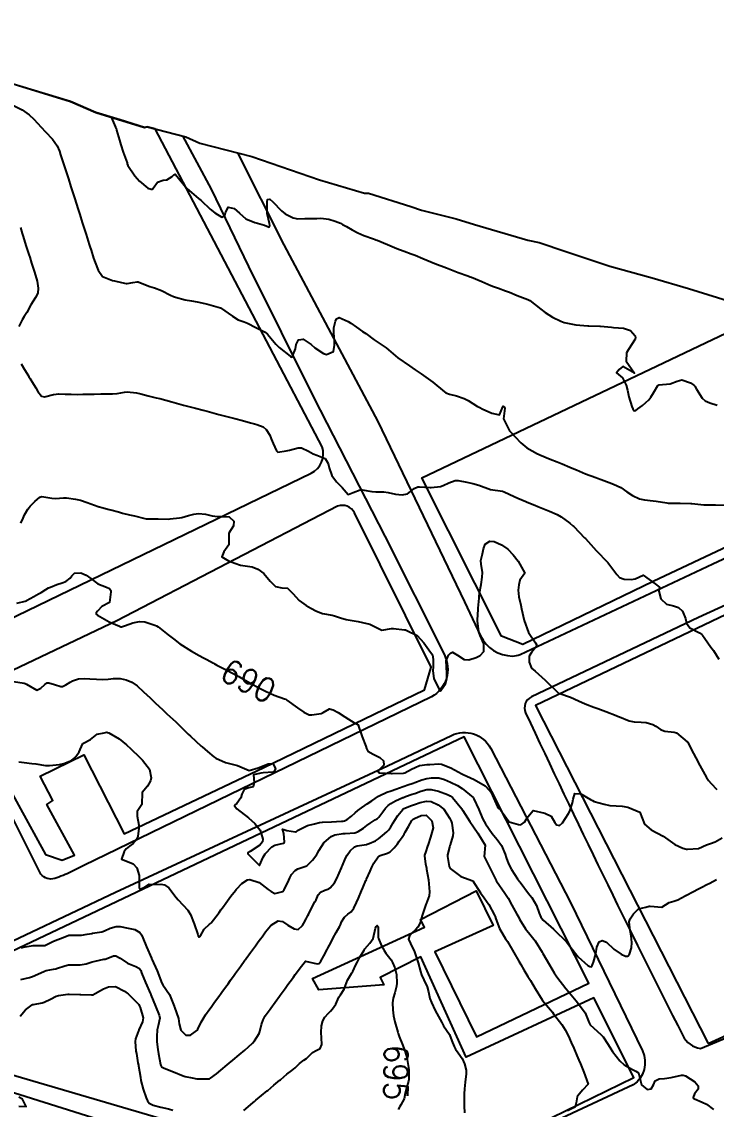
# Model space of a CAD drawing. Header units: metres. Extents: x 286371 to 293043, y 7462578 to 7466404.
# Drawn here: x 288429.8 to 288547, y 7465263 to 7465446.4 of the extents above; entities that cross this region are included whole.
import ezdxf
from ezdxf.enums import TextEntityAlignment as Align

# ---------------------------------------------------------------- set-up
doc = ezdxf.new("R2010")
doc.units = ezdxf.units.M
doc.header["$MEASUREMENT"] = 0
for name, color, linetype in [('Area', 45, 'Continuous'), ('Cotas', 45, 'Continuous'), ('Curvas de Nivel 1m', 11, 'Continuous'), ('Curvas de Nivel 5m', 15, 'Continuous'), ('Edificações', 30, 'Continuous'), ('Vias primárias', 230, 'Continuous')]:
    doc.layers.add(name, color=color, linetype=linetype)
doc.styles.add('Style-STANDARD', font='STANDARD.shx')

msp = doc.modelspace()

# ---------------------------------------------------------------- linework, layer by layer
at = {"layer": 'Area'}
msp.add_polyline3d([(288429.28, 7465435.68, 690.96), (288438.04, 7465433, 692.51), (288442.34, 7465431.13, 691), (288450.53, 7465428.61, 692.14), (288450.99, 7465428.69, 691.92), (288457.5, 7465427.04, 685.91), (288459.87, 7465425.97, 685.59), (288468.64, 7465423.71, 685.59), (288480.04, 7465419.75, 694.44), (288487.66, 7465417.5, 695.13), (288488.34, 7465417.51, 695.02), (288495.44, 7465415.27, 692.71), (288497.28, 7465414.63, 693.19), (288503.11, 7465413.2, 689.8), (288506.21, 7465412.26, 691.09), (288515.18, 7465409.6, 692.3), (288517.09, 7465409.2, 692.57), (288521.6, 7465407.7, 691.69), (288529.05, 7465405.22, 692.71), (288536.2, 7465403.26, 698.5), (288542.31, 7465401.42, 694.87), (288558.64, 7465396.39, 702.87)], dxfattribs=at)
at = {"layer": 'Curvas de Nivel 1m', "flags": 128}
for points, elevation in [([(288428.23, 7465432.42), (288429.89, 7465431.56), (288431.1, 7465430.71), (288431.86, 7465430), (288433.08, 7465428.68), (288433.83, 7465427.87), (288435.02, 7465426.65), (288435.8, 7465425.52), (288436.19, 7465424.63), (288436.39, 7465424.01), (288436.83, 7465422.62), (288437.39, 7465420.95), (288437.5, 7465420.61), (288437.71, 7465419.93), (288438.13, 7465418.6), (288438.34, 7465417.94), (288438.77, 7465416.59), (288439.3, 7465414.91), (288439.4, 7465414.58), (288439.61, 7465413.91), (288440.04, 7465412.57), (288440.25, 7465411.9), (288440.68, 7465410.56), (288441.21, 7465408.88), (288441.32, 7465408.55), (288441.52, 7465407.89), (288441.96, 7465406.54), (288442.21, 7465405.82), (288442.71, 7465404.53), (288443.46, 7465403.46), (288445.15, 7465402.79), (288445.45, 7465402.75), (288446.65, 7465402.47), (288447.44, 7465402.29), (288447.63, 7465402.27), (288448.59, 7465402.44), (288449.32, 7465402.55), (288449.45, 7465402.55), (288449.84, 7465402.42), (288451.43, 7465401.79), (288452.25, 7465401.56), (288453.43, 7465401.12), (288454.91, 7465400.34), (288455.41, 7465400.1), (288455.78, 7465399.96), (288457.4, 7465399.53), (288458.47, 7465399.36), (288459.4, 7465399.19), (288460.74, 7465398.9), (288461.39, 7465398.77), (288463.38, 7465398.2), (288465.36, 7465396.76), (288466.36, 7465396.16), (288467.34, 7465395.81), (288467.89, 7465395.58), (288469.32, 7465394.84), (288470.87, 7465394.09), (288471.31, 7465393.74), (288472.7, 7465392.06), (288473.28, 7465391.48), (288475.11, 7465390.03), (288475.25, 7465389.91), (288475.4, 7465389.88), (288475.53, 7465390.02), (288476, 7465391.29), (288476.14, 7465392.01), (288476.52, 7465392.78), (288477.3, 7465392.9), (288478.66, 7465391.97), (288479.28, 7465391.43), (288480.74, 7465390.46), (288481.26, 7465390.3), (288482.4, 7465390.79), (288482.6, 7465391.91), (288482.6, 7465392.61), (288482.5, 7465393.92), (288482.45, 7465394.79), (288482.74, 7465395.91), (288482.95, 7465396.31), (288483.35, 7465396.57), (288484.9, 7465395.88), (288485.34, 7465395.57), (288486.28, 7465394.91), (288487.32, 7465394.21), (288487.85, 7465393.84), (288489.3, 7465392.81), (288490.79, 7465391.79), (288491.28, 7465391.42), (288493.25, 7465389.75), (288495.23, 7465388.39), (288496.22, 7465387.71), (288497.21, 7465387.03), (288499.19, 7465385.66), (288501.16, 7465384.02), (288501.38, 7465383.86), (288502, 7465383.62), (288503.15, 7465383.33), (288504.46, 7465382.9), (288505.14, 7465382.55), (288506.74, 7465381.54), (288507, 7465381.41), (288507.12, 7465381.35), (288507.48, 7465381.17), (288509.11, 7465380.42), (288510.44, 7465380.15), (288510.97, 7465381.48), (288511.03, 7465381.57), (288511.13, 7465381.56), (288511.24, 7465381.47), (288511.32, 7465381.27), (288511.09, 7465379.47), (288512.1, 7465377.46), (288513.05, 7465376.4), (288514.02, 7465375.43), (288515.02, 7465374.58), (288516.84, 7465373.55), (288517.01, 7465373.48), (288517.23, 7465373.38), (288518.99, 7465372.66), (288520.13, 7465372.19), (288520.98, 7465371.85), (288522.3, 7465371.3), (288522.97, 7465371.02), (288523.42, 7465370.84), (288524.96, 7465370.2), (288526.65, 7465369.54), (288526.95, 7465369.44), (288527.55, 7465369.23), (288528.93, 7465368.73), (288529.67, 7465368.45), (288530.91, 7465367.85), (288531.93, 7465367.16), (288532.89, 7465366.52), (288534.02, 7465365.99), (288534.88, 7465365.77), (288536.37, 7465365.61), (288536.88, 7465365.55), (288538.66, 7465365.28), (288538.88, 7465365.25), (288540.68, 7465365.23), (288540.88, 7465365.22), (288542.68, 7465365.2), (288542.88, 7465365.18), (288544.87, 7465364.96), (288546.87, 7465364.93), (288548.87, 7465364.9)], 687), ([(288445.11, 7465430.17), (288445.05, 7465430.09), (288445.11, 7465429.86), (288445.64, 7465428.68), (288445.73, 7465428.48), (288445.84, 7465428.14), (288446.34, 7465426.47), (288446.57, 7465425.69), (288446.96, 7465424.46), (288447.59, 7465422.62), (288447.64, 7465422.45), (288447.75, 7465422.19), (288448.92, 7465420.43), (288449.7, 7465419.55), (288451.12, 7465418.39), (288451.68, 7465418.17), (288451.86, 7465418.2), (288452, 7465418.38), (288452.72, 7465419.35), (288453.7, 7465419.69), (288454.29, 7465419.76), (288455.19, 7465420.33), (288455.46, 7465420.59), (288455.72, 7465420.71), (288456.07, 7465420.32), (288457.68, 7465418.29), (288459.66, 7465416.64), (288460.08, 7465416.26), (288461.63, 7465414.84), (288462.4, 7465414.22), (288463.61, 7465413.48), (288464.08, 7465413.73), (288464.21, 7465414.2), (288464.66, 7465415.16), (288465.64, 7465414.96), (288466.55, 7465414.16), (288467.61, 7465413.2), (288469.16, 7465412.56), (288469.6, 7465412.47), (288470.79, 7465412.1), (288471.59, 7465411.79), (288471.67, 7465412), (288471.67, 7465412.08), (288471.6, 7465412.42), (288471.24, 7465414.09), (288471.23, 7465414.5), (288471.24, 7465416.09), (288471.31, 7465416.44), (288471.66, 7465416.53), (288472.16, 7465416.08), (288473.63, 7465414.53), (288474.26, 7465414.04), (288475.61, 7465413.35), (288476.41, 7465413.21), (288477.61, 7465413.26), (288478.33, 7465413.27), (288479.61, 7465413.27), (288480.28, 7465413.29), (288481.61, 7465413.16), (288482.72, 7465412.81), (288483.6, 7465412.44), (288483.96, 7465412.26), (288484.6, 7465411.89), (288485.58, 7465411.32), (288486.54, 7465410.83), (288487.56, 7465410.39), (288489.15, 7465409.81), (288489.45, 7465409.71), (288489.55, 7465409.66), (288489.78, 7465409.58), (288491.54, 7465408.84), (288493.08, 7465408.2), (288493.53, 7465408.02), (288494.32, 7465407.73), (288495.52, 7465407.3), (288496.18, 7465407.04), (288497.51, 7465406.48), (288499.49, 7465405.65), (288501.48, 7465404.93), (288502.59, 7465404.49), (288503.47, 7465404.15), (288505.06, 7465403.57), (288505.46, 7465403.42), (288505.69, 7465403.34), (288507.45, 7465402.6), (288508.98, 7465401.97), (288509.44, 7465401.79), (288510.25, 7465401.49), (288511.43, 7465401.06), (288512.09, 7465400.8), (288513.42, 7465400.27), (288515.23, 7465399.59), (288515.41, 7465399.5), (288515.53, 7465399.41), (288517.38, 7465397.94), (288518.13, 7465397.37), (288519.35, 7465396.58), (288520.77, 7465395.91), (288521.34, 7465395.72), (288523.33, 7465395.29), (288525.33, 7465395.13), (288525.47, 7465395.12), (288527.33, 7465395.08), (288527.48, 7465395.08), (288529.33, 7465394.92), (288529.64, 7465394.89), (288531.33, 7465394.75), (288532.55, 7465394.38), (288533.31, 7465393.46), (288533.36, 7465393.13), (288533.3, 7465392.91), (288532.2, 7465391.16), (288531.86, 7465390.57), (288531.82, 7465389.17), (288533.21, 7465387.14), (288531.23, 7465388.26), (288530.63, 7465387.77), (288530.18, 7465387.19), (288531.2, 7465386.36), (288531.82, 7465385.16), (288532.01, 7465384.32), (288532.25, 7465383.16), (288532.77, 7465381.51), (288532.9, 7465381.15), (288533.12, 7465380.81), (288533.42, 7465380.84), (288533.79, 7465381.13), (288534.54, 7465381.72), (288535.14, 7465382.19), (288535.61, 7465382.65), (288535.96, 7465383.1), (288536.43, 7465383.83), (288537.11, 7465385.09), (288537.19, 7465385.16), (288537.32, 7465385.22), (288539.19, 7465385.37), (288540.42, 7465385.8), (288541.2, 7465386.05), (288542.64, 7465385.54), (288543.19, 7465385.15), (288543.37, 7465384.98), (288543.68, 7465384.47), (288544.63, 7465382.96), (288545.15, 7465382.52), (288545.9, 7465382.18), (288547.14, 7465381.77)], 686), ([(288429.59, 7465411.73), (288429.91, 7465410.72), (288430.06, 7465410.22), (288430.54, 7465408.71), (288431.02, 7465407.19), (288431.18, 7465406.7), (288431.49, 7465405.7), (288431.81, 7465404.69), (288431.97, 7465404.19), (288432.41, 7465402.68), (288432.62, 7465401.49), (288432.52, 7465400.68), (288432.16, 7465399.92), (288431.38, 7465398.69), (288430.68, 7465397.39), (288430.26, 7465396.71), (288429.92, 7465396.14), (288429.33, 7465395.06)], 688), ([(288429.75, 7465388.72), (288430.3, 7465387.79), (288430.95, 7465386.7), (288431.05, 7465386.54), (288431.2, 7465386.31), (288431.82, 7465385.33), (288432.2, 7465384.68), (288432.55, 7465384.06), (288433.15, 7465383.27), (288433.64, 7465383.15), (288435.16, 7465383.56), (288436.1, 7465383.68), (288437.16, 7465383.63), (288438.16, 7465383.59), (288439.16, 7465383.58), (288440.13, 7465383.59), (288441.16, 7465383.63), (288442.05, 7465383.64), (288443.16, 7465383.65), (288443.98, 7465383.68), (288445.15, 7465383.69), (288445.9, 7465383.73), (288447.16, 7465383.95), (288447.61, 7465383.99), (288449.16, 7465383.83), (288449.9, 7465383.66), (288451.15, 7465383.33), (288452.5, 7465383.02), (288453.14, 7465382.87), (288455.13, 7465382.33), (288457.13, 7465381.78), (288457.81, 7465381.61), (288459.12, 7465381.27), (288460.45, 7465380.92), (288461.11, 7465380.75), (288463.1, 7465380.21), (288465.1, 7465379.68), (288465.76, 7465379.51), (288467.09, 7465379.15), (288468.42, 7465378.8), (288469.08, 7465378.64), (288469.48, 7465378.52), (288470.56, 7465378.1), (288471.07, 7465377.67), (288471.66, 7465376.69), (288471.93, 7465376.08), (288472.26, 7465375.3), (288472.81, 7465374.07), (288473.01, 7465373.86), (288474.43, 7465374.04), (288475.02, 7465374.16), (288476.46, 7465374.56), (288477.02, 7465374.58), (288478.22, 7465373.98), (288479.01, 7465373.54), (288479.62, 7465373.33), (288480.99, 7465372.78), (288481.51, 7465371.93), (288481.71, 7465371.17), (288482.16, 7465369.92), (288482.93, 7465368.85), (288483.86, 7465367.89), (288484.9, 7465366.72), (288485.74, 7465367.03), (288486.91, 7465367.5), (288487.27, 7465367.48), (288488.9, 7465367.19), (288489.57, 7465367.14), (288490.9, 7465367.12), (288491.67, 7465367.01), (288492.9, 7465366.74), (288494.01, 7465366.63), (288494.9, 7465366.81), (288495.43, 7465367.19), (288496.03, 7465367.71), (288496.63, 7465367.99), (288496.92, 7465368), (288498.73, 7465367.86), (288498.92, 7465367.86), (288500.49, 7465368.07), (288500.92, 7465368.21), (288501.9, 7465368.65), (288502.94, 7465369.05), (288503.45, 7465369.08), (288504.93, 7465368.79), (288505.93, 7465368.56), (288506.92, 7465368.27), (288508.91, 7465367.51), (288510.91, 7465367.25), (288511.23, 7465367.16), (288512.9, 7465366.36), (288513.53, 7465366.08), (288514.89, 7465365.5), (288515.11, 7465365.41), (288516.37, 7465364.89), (288516.87, 7465364.69), (288518.01, 7465364.22), (288518.86, 7465363.88), (288520.13, 7465363.34), (288520.85, 7465362.93), (288522.28, 7465361.85), (288522.82, 7465361.42), (288522.96, 7465361.29), (288524.79, 7465359.41), (288524.92, 7465359.26), (288526.75, 7465357.23), (288528.72, 7465355.2), (288530.21, 7465353.18), (288530.69, 7465352.7), (288531.43, 7465352.42), (288532.68, 7465352.34), (288533.33, 7465352.49), (288534.69, 7465353.11), (288536.67, 7465351.62), (288537.41, 7465351.07), (288537.33, 7465350.4), (288537.62, 7465349.07), (288538.62, 7465348.22), (288539.76, 7465347.9), (288540.61, 7465347.64), (288541.32, 7465347.01), (288541.81, 7465345.79), (288541.96, 7465345), (288542.56, 7465344.22), (288544.17, 7465343.34), (288544.54, 7465343.09), (288544.66, 7465342.96), (288545.07, 7465342.41), (288546.1, 7465340.94), (288546.5, 7465340.37), (288547.45, 7465338.92)], 688), ([(288429.69, 7465361.85), (288430.07, 7465362.72), (288430.32, 7465363.24), (288430.86, 7465364.2), (288431.06, 7465364.5), (288431.23, 7465364.7), (288432.06, 7465365.51), (288432.89, 7465366.27), (288433.21, 7465366.35), (288434.89, 7465366.07), (288435.5, 7465366.02), (288436.89, 7465366.15), (288437.35, 7465366.14), (288438.88, 7465365.9), (288439.75, 7465365.71), (288440.88, 7465365.36), (288442.71, 7465364.68), (288442.87, 7465364.64), (288442.96, 7465364.62), (288443.33, 7465364.52), (288444.55, 7465364.18), (288444.86, 7465364.1), (288446.14, 7465363.76), (288446.85, 7465363.57), (288448.02, 7465363.27), (288448.84, 7465363.08), (288450.6, 7465362.63), (288450.84, 7465362.59), (288452.63, 7465362.58), (288452.84, 7465362.58), (288454.62, 7465362.56), (288454.84, 7465362.57), (288456.42, 7465362.73), (288456.84, 7465362.82), (288457.97, 7465363.17), (288458.85, 7465363.38), (288459.65, 7465363.47), (288460.85, 7465363.36), (288461.96, 7465363.12), (288462.85, 7465362.97), (288464.03, 7465363.01), (288464.84, 7465362.91), (288465.6, 7465362.17), (288465.55, 7465361.43), (288464.79, 7465360.18), (288464.76, 7465358.18), (288463.93, 7465357.01), (288463.57, 7465356.2), (288464.72, 7465355.52), (288465.79, 7465355.1), (288466.71, 7465354.79), (288468.3, 7465354.54), (288468.71, 7465354.47), (288469.66, 7465354.11), (288470.69, 7465353.35), (288471.75, 7465352.08), (288472.66, 7465351.2), (288473.73, 7465350.97), (288474.66, 7465350.9), (288475.54, 7465350.02), (288476.63, 7465348.84), (288477.82, 7465347.99), (288478.61, 7465347.53), (288479.57, 7465346.99), (288480.59, 7465346.6), (288482.17, 7465346.34), (288482.59, 7465346.24), (288483.62, 7465345.9), (288484.58, 7465345.61), (288484.92, 7465345.54), (288486.58, 7465345.27), (288487.3, 7465345.11), (288488.57, 7465344.83), (288490.55, 7465343.79), (288492.21, 7465344.11), (288492.55, 7465344.08), (288494.38, 7465343.89), (288494.55, 7465343.84), (288494.9, 7465343.72), (288496.53, 7465342.89), (288497.65, 7465341.68), (288498.5, 7465340.49), (288499.13, 7465339.65), (288499.26, 7465338.86), (288499.21, 7465337.65), (288499.17, 7465336.93), (288499.34, 7465335.65), (288499.71, 7465334.94), (288500.34, 7465333.64), (288500.36, 7465333.6), (288500.39, 7465333.57), (288500.51, 7465333.63), (288501.3, 7465334.73), (288501.53, 7465335.62), (288501.54, 7465336.52), (288501.47, 7465337.62), (288501.44, 7465338.65), (288501.85, 7465339.61), (288502.17, 7465339.93), (288502.49, 7465340.08), (288503.34, 7465339.59), (288504.47, 7465338.84), (288505.24, 7465338.79), (288506.48, 7465339.21), (288506.71, 7465339.31), (288507.14, 7465339.53), (288507.8, 7465340.22), (288507.76, 7465341.53), (288507.16, 7465342.91), (288506.93, 7465343.54), (288506.71, 7465345.41), (288506.7, 7465345.54), (288506.82, 7465347.32), (288506.85, 7465347.54), (288506.98, 7465349.19), (288507.02, 7465349.54), (288507.24, 7465350.95), (288507.32, 7465351.53), (288507.48, 7465352.74), (288507.56, 7465353.53), (288507.31, 7465354.95), (288507.28, 7465355.54), (288507.57, 7465356.71), (288507.7, 7465357.53), (288507.99, 7465358.31), (288508.78, 7465358.81), (288509.52, 7465358.76), (288510.78, 7465358.23), (288511.85, 7465357.47), (288512.74, 7465356.54), (288513.56, 7465355.44), (288514.69, 7465353.42), (288513.88, 7465352.24), (288513.66, 7465351.44), (288513.55, 7465350.54), (288513.66, 7465349.44), (288514.01, 7465348.03), (288514.16, 7465347.43), (288514.57, 7465345.42), (288515.3, 7465343.41), (288516.52, 7465341.67), (288516.69, 7465341.39), (288516.69, 7465341.21), (288516.51, 7465340.88), (288515.83, 7465340.06), (288515.42, 7465339.41), (288515.44, 7465338.44), (288515.85, 7465337.4), (288516.45, 7465336.88), (288518.14, 7465335.37), (288518.42, 7465335.07), (288520.19, 7465333.34), (288520.39, 7465333.21), (288520.6, 7465333.12), (288522.38, 7465332.51), (288523.76, 7465331.9), (288524.37, 7465331.6), (288525.16, 7465331.26), (288526.35, 7465330.82), (288527.01, 7465330.57), (288528.34, 7465330.07), (288530.11, 7465329.4), (288530.33, 7465329.32), (288530.65, 7465329.18), (288532.31, 7465328.53), (288533.12, 7465328.33), (288534.31, 7465328.3), (288535.18, 7465328.25), (288536.31, 7465327.9), (288536.81, 7465327.6), (288537.61, 7465327.07), (288538.29, 7465326.8), (288539.88, 7465326.62), (288540.29, 7465326.47), (288542.1, 7465325), (288542.18, 7465324.91), (288542.26, 7465324.77), (288543.18, 7465322.98), (288543.53, 7465322.29), (288544.2, 7465320.96), (288545.33, 7465318.95), (288545.7, 7465318.47), (288546.16, 7465317.94), (288547.07, 7465316.92)], 689), ([(288428.41, 7465335.16), (288430.25, 7465334.87), (288430.41, 7465334.83), (288430.61, 7465334.7), (288432.39, 7465333.68), (288433.06, 7465334), (288433.74, 7465334.65), (288434.13, 7465334.93), (288434.41, 7465334.94), (288435.38, 7465334.63), (288436.4, 7465334.33), (288436.69, 7465334.32), (288437.25, 7465334.6), (288437.97, 7465335.04), (288438.41, 7465335.29), (288439.39, 7465335.6), (288440.42, 7465335.65), (288441.34, 7465335.62), (288442.42, 7465335.57), (288443.42, 7465335.51), (288444.42, 7465335.52), (288445.28, 7465335.63), (288446.42, 7465335.63), (288447.45, 7465335.42), (288448.41, 7465335.04), (288449.28, 7465334.42), (288450.39, 7465333.41), (288451.49, 7465332.39), (288452.36, 7465331.55), (288453.61, 7465330.36), (288454.33, 7465329.68), (288455.8, 7465328.32), (288456.31, 7465327.85), (288457.92, 7465326.29), (288458.28, 7465325.95), (288460.12, 7465324.26), (288460.24, 7465324.14), (288461.14, 7465323.33), (288462.22, 7465322.45), (288462.59, 7465322.22), (288464.2, 7465321.51), (288465.11, 7465321.27), (288466.2, 7465320.98), (288468.18, 7465320.13), (288469.7, 7465320.6), (288470.19, 7465320.75), (288471.38, 7465321.26), (288472.2, 7465321.3), (288472.62, 7465320.49), (288472.45, 7465320.07), (288472.18, 7465319.88), (288470.54, 7465319.74), (288470.18, 7465319.71), (288468.9, 7465319.39), (288469.02, 7465318.12), (288468.86, 7465317.41), (288468.14, 7465317.19), (288467.33, 7465316.95), (288466.96, 7465316.15), (288466.77, 7465315.5), (288466.1, 7465314.57), (288465.88, 7465314.38), (288465.73, 7465314.17), (288466.09, 7465313.7), (288468.06, 7465312.13), (288469.15, 7465311.22), (288470.03, 7465310.1), (288470.49, 7465308.58), (288470.47, 7465308.1), (288470, 7465307.56), (288468.34, 7465306.49), (288467.98, 7465306.24), (288467.95, 7465306.13), (288467.97, 7465306.1), (288469.94, 7465304.1), (288470.55, 7465305.51), (288470.89, 7465306.09), (288471.99, 7465307.27), (288472.51, 7465307.56), (288474, 7465307.9), (288474.1, 7465307.94), (288474.18, 7465308.04), (288474.03, 7465309.5), (288473.89, 7465310.05), (288473.84, 7465310.24), (288474.04, 7465310.2), (288474.53, 7465310.04), (288476.03, 7465309.79), (288476.18, 7465309.87), (288476.35, 7465310.01), (288478.05, 7465310.87), (288479.24, 7465311.15), (288480.06, 7465311.34), (288480.57, 7465311.43), (288482.06, 7465311.5), (288483.75, 7465311.58), (288484.06, 7465311.6), (288484.3, 7465311.64), (288484.71, 7465311.87), (288485.47, 7465312.46), (288486.08, 7465313), (288486.54, 7465313.39), (288487.12, 7465313.84), (288487.69, 7465314.24), (288488.1, 7465314.51), (288488.89, 7465315.03), (288490.02, 7465315.8), (288490.09, 7465315.83), (288490.12, 7465315.85), (288491.44, 7465316.47), (288492.14, 7465316.72), (288492.92, 7465316.98), (288494.15, 7465317.43), (288494.37, 7465317.51), (288494.98, 7465317.72), (288495.85, 7465318.02), (288496.16, 7465318.12), (288497.31, 7465318.55), (288498.17, 7465318.8), (288498.93, 7465318.91), (288500.17, 7465318.91), (288501.17, 7465318.63), (288502.16, 7465318.16), (288503.34, 7465317.6), (288504.14, 7465317.1), (288505.98, 7465315.56), (288506.11, 7465315.38), (288506.93, 7465313.54), (288507.56, 7465312.03), (288507.82, 7465311.53), (288508.05, 7465311.16), (288509.21, 7465309.51), (288510.01, 7465308.52), (288510.78, 7465307.48), (288511.4, 7465306.05), (288511.56, 7465305.47), (288511.95, 7465304.4), (288512.44, 7465303.46), (288513.47, 7465301.89), (288513.79, 7465301.44), (288513.9, 7465301.28), (288515.31, 7465299.41), (288515.86, 7465298.69), (288516.68, 7465297.39), (288517.12, 7465296.09), (288517.4, 7465295.38), (288517.81, 7465294.87), (288519.56, 7465293.35), (288519.78, 7465293.15), (288521.66, 7465291.32), (288521.74, 7465291.23), (288523.22, 7465289.29), (288523.7, 7465288.68), (288525.31, 7465287.26), (288525.68, 7465287.07), (288525.91, 7465287.03), (288526.08, 7465287.25), (288526.26, 7465287.81), (288526.67, 7465289.24), (288526.85, 7465290.35), (288527.23, 7465291.22), (288527.75, 7465291.49), (288528.47, 7465291.2), (288529.73, 7465290.02), (288530.94, 7465289.17), (288531.71, 7465288.83), (288532.05, 7465288.81), (288532.33, 7465289.15), (288532.67, 7465290.2), (288532.73, 7465291.14), (288532.63, 7465292.27), (288532.47, 7465293.14), (288532.32, 7465294.62), (288532.45, 7465295.14), (288533.01, 7465295.95), (288533.83, 7465296.73), (288534.09, 7465296.86), (288535.12, 7465297.11), (288535.69, 7465297.25), (288535.84, 7465297.26), (288537.83, 7465297.06), (288539.04, 7465297.86), (288539.85, 7465298.11), (288540.53, 7465298.35), (288541.74, 7465299.01), (288541.82, 7465299.05), (288541.87, 7465299.07), (288543.15, 7465299.71), (288543.88, 7465300.11), (288544.45, 7465300.41), (288545.52, 7465300.95), (288545.77, 7465301.08), (288545.9, 7465301.15), (288547.06, 7465301.77)], 691), ([(288429.32, 7465321.62), (288430.21, 7465321.5), (288431.55, 7465321.34), (288432.2, 7465321.26), (288433.86, 7465320.99), (288434.2, 7465320.96), (288434.53, 7465320.97), (288436.2, 7465321.17), (288436.91, 7465321.32), (288438.21, 7465321.81), (288438.64, 7465322.15), (288439, 7465322.57), (288439.49, 7465323.31), (288440.05, 7465324.56), (288440.14, 7465324.67), (288440.26, 7465324.74), (288441.43, 7465325.37), (288442.28, 7465326.07), (288442.56, 7465326.24), (288443.75, 7465326.5), (288444.2, 7465326.58), (288444.29, 7465326.57), (288444.51, 7465326.49), (288446.27, 7465325.47), (288447.52, 7465324.45), (288448.24, 7465323.77), (288449.67, 7465322.41), (288450.22, 7465321.89), (288451.4, 7465320.39), (288451.67, 7465318.88), (288451.54, 7465318.38), (288451.06, 7465317.48), (288450.12, 7465316.4), (288450.09, 7465314.4), (288449.28, 7465313.21), (288449.31, 7465312.42), (288449.56, 7465310.89), (288449.57, 7465310.41), (288449.39, 7465309.03), (288449.15, 7465308.42), (288448.6, 7465307.82), (288447.99, 7465307.38), (288447.47, 7465306.95), (288447.11, 7465306.45), (288446.68, 7465305.18), (288447.95, 7465304.65), (288448.64, 7465304.42), (288449.24, 7465303.72), (288449.61, 7465302.41), (288449.62, 7465302.12), (288449.64, 7465300.41), (288449.73, 7465300.25), (288449.88, 7465300.19), (288450.5, 7465300.4), (288451.31, 7465300.96), (288451.89, 7465300.9), (288453.3, 7465300.95), (288453.89, 7465300.85), (288454.65, 7465300.33), (288455.86, 7465298.74), (288456.21, 7465298.31), (288457.83, 7465296.6), (288458.04, 7465296.28), (288458.27, 7465295.83), (288458.93, 7465294.27), (288459.53, 7465292.5), (288459.61, 7465292.26), (288459.76, 7465292.04), (288459.9, 7465292.12), (288459.97, 7465292.25), (288460.63, 7465293.39), (288461.52, 7465294.23), (288461.69, 7465294.34), (288461.8, 7465294.45), (288462.58, 7465295.45), (288463.12, 7465296.2), (288463.42, 7465296.61), (288463.84, 7465297.19), (288464.26, 7465297.78), (288464.56, 7465298.18), (288465.11, 7465298.93), (288465.88, 7465299.9), (288466, 7465300.04), (288466.09, 7465300.16), (288466.97, 7465301.08), (288467.91, 7465301.67), (288468.29, 7465301.75), (288469.9, 7465301.26), (288471.39, 7465300.08), (288471.88, 7465299.72), (288472.53, 7465299.41), (288473.88, 7465299.75), (288474.01, 7465299.92), (288474.08, 7465300.04), (288474.71, 7465301.23), (288475.05, 7465302.03), (288475.35, 7465302.6), (288475.93, 7465303.28), (288476.38, 7465303.57), (288477.74, 7465303.99), (288477.9, 7465304.03), (288477.95, 7465304.06), (288478.9, 7465305.03), (288479.61, 7465305.96), (288479.75, 7465306.19), (288479.99, 7465306.7), (288480.78, 7465307.94), (288482.02, 7465309.03), (288482.64, 7465309.29), (288484.03, 7465309.49), (288484.38, 7465309.52), (288486.03, 7465309.65), (288486.2, 7465309.68), (288486.6, 7465309.85), (288487.49, 7465310.39), (288488.05, 7465310.84), (288488.6, 7465311.27), (288489.47, 7465311.8), (288489.83, 7465312.03), (288490.07, 7465312.27), (288490.72, 7465313.15), (288491.17, 7465313.78), (288491.63, 7465314.25), (288492.11, 7465314.58), (288492.86, 7465315), (288494.12, 7465315.56), (288494.25, 7465315.61), (288494.58, 7465315.73), (288495.72, 7465316.12), (288496.13, 7465316.27), (288497.16, 7465316.67), (288498.14, 7465316.92), (288498.89, 7465316.92), (288500.14, 7465316.66), (288501.66, 7465316.08), (288502.12, 7465315.86), (288502.48, 7465315.61), (288504.09, 7465313.68), (288504.15, 7465313.58), (288504.26, 7465313.4), (288505.44, 7465311.56), (288506.04, 7465310.66), (288506.76, 7465309.54), (288507.99, 7465307.52), (288507.86, 7465305.63), (288507.89, 7465305.53), (288507.96, 7465305.38), (288508.89, 7465303.51), (288509.84, 7465301.56), (288509.87, 7465301.49), (288509.9, 7465301.45), (288511.34, 7465299.47), (288511.86, 7465298.62), (288512.49, 7465297.45), (288513.35, 7465295.92), (288513.61, 7465295.44), (288513.81, 7465295.06), (288514.81, 7465293.42), (288515.77, 7465292.26), (288516.46, 7465291.39), (288517.6, 7465289.49), (288517.67, 7465289.38), (288517.71, 7465289.29), (288518.86, 7465287.36), (288519.66, 7465285.99), (288520.1, 7465285.34), (288521.63, 7465283.38), (288521.68, 7465283.31), (288521.98, 7465282.95), (288523.35, 7465281.29), (288523.59, 7465281.01), (288524.89, 7465279.26), (288525.54, 7465277.55), (288525.71, 7465277.25), (288527.51, 7465275.63), (288527.91, 7465275.22), (288528.78, 7465273.91), (288529.18, 7465273.2), (288529.47, 7465272.75), (288530.72, 7465271.18), (288531.43, 7465270.51), (288532.88, 7465269.69), (288533.42, 7465269.44), (288533.88, 7465269.13), (288534.03, 7465268.49), (288534.4, 7465267.12), (288535.36, 7465266.34), (288536.01, 7465266.45), (288536.41, 7465267.09), (288536.67, 7465267.8), (288537.39, 7465268.12), (288538.27, 7465268.18), (288539.39, 7465268.33), (288541.14, 7465268.75), (288541.4, 7465268.76), (288541.78, 7465268.62), (288543.38, 7465267.64), (288543.95, 7465266.97), (288543.92, 7465266.41), (288543.35, 7465265.58), (288543.08, 7465264.98), (288543.19, 7465264.83), (288543.34, 7465264.74), (288544.6, 7465264.22), (288545.33, 7465263.84), (288546.52, 7465262.93)], 692), ([(288429.73, 7465290.24), (288430.07, 7465290.36), (288431.73, 7465290.63), (288431.78, 7465290.63), (288433.73, 7465290.62), (288433.76, 7465290.62), (288433.83, 7465290.65), (288435.06, 7465291.32), (288435.75, 7465291.56), (288436.52, 7465291.85), (288437.76, 7465292.35), (288437.96, 7465292.39), (288439.76, 7465292.38), (288439.93, 7465292.39), (288440.84, 7465292.55), (288441.63, 7465292.67), (288441.77, 7465292.69), (288443.33, 7465292.95), (288443.77, 7465293.09), (288444.75, 7465293.52), (288445.78, 7465293.82), (288446.43, 7465293.82), (288447.78, 7465293.57), (288448.9, 7465293.3), (288449.77, 7465292.83), (288450.04, 7465292.41), (288450.25, 7465291.91), (288450.89, 7465290.4), (288451.71, 7465288.47), (288451.74, 7465288.38), (288451.78, 7465288.3), (288452.65, 7465286.37), (288453.28, 7465284.72), (288453.42, 7465284.36), (288453.63, 7465283.98), (288454.76, 7465282.34), (288455.52, 7465280.38), (288455.53, 7465280.33), (288455.57, 7465280.23), (288456.26, 7465278.31), (288456.41, 7465277.43), (288456.65, 7465276.31), (288457.5, 7465275.49), (288458.29, 7465275.49), (288459.37, 7465276.27), (288459.43, 7465276.35), (288459.52, 7465276.49), (288460.12, 7465277.67), (288460.41, 7465278.25), (288460.85, 7465278.95), (288461.57, 7465279.95), (288461.78, 7465280.23), (288462.25, 7465280.88), (288463.2, 7465282.2), (288463.37, 7465282.43), (288463.61, 7465282.76), (288464.21, 7465283.6), (288464.63, 7465284.18), (288465.05, 7465284.76), (288465.66, 7465285.59), (288465.9, 7465285.93), (288466.06, 7465286.16), (288466.74, 7465287.09), (288467.49, 7465288.14), (288467.58, 7465288.25), (288467.7, 7465288.42), (288468.42, 7465289.42), (288468.93, 7465290.12), (288469.26, 7465290.58), (288469.74, 7465291.25), (288470.1, 7465291.75), (288470.36, 7465292.1), (288470.95, 7465292.9), (288471.78, 7465293.94), (288471.85, 7465294.01), (288471.91, 7465294.07), (288473.07, 7465294.78), (288473.79, 7465294.66), (288474.73, 7465294.03), (288475.78, 7465293.43), (288476.45, 7465293.32), (288477.2, 7465293.99), (288477.41, 7465294.37), (288477.8, 7465295.11), (288478.1, 7465295.69), (288478.25, 7465295.98), (288478.79, 7465297.01), (288479.28, 7465297.96), (288479.47, 7465298.34), (288479.86, 7465299.17), (288480.22, 7465299.6), (288480.97, 7465299.94), (288481.65, 7465300.16), (288481.88, 7465300.32), (288482.59, 7465301.21), (288482.97, 7465301.91), (288483.76, 7465303.72), (288483.83, 7465303.89), (288483.94, 7465304.13), (288484.47, 7465305.37), (288484.72, 7465305.87), (288485.26, 7465306.59), (288485.99, 7465307.25), (288486.41, 7465307.43), (288488, 7465307.67), (288488.12, 7465307.7), (288488.42, 7465307.82), (288489.5, 7465308.3), (288490.01, 7465308.62), (288490.66, 7465309.15), (288491.4, 7465309.77), (288491.72, 7465310.09), (288492.05, 7465310.52), (288492.51, 7465311.3), (288492.78, 7465311.75), (288493.29, 7465312.53), (288494.09, 7465313.57), (288494.17, 7465313.66), (288494.3, 7465313.73), (288495.57, 7465314.24), (288496.1, 7465314.43), (288497.04, 7465314.76), (288498.11, 7465314.99), (288498.88, 7465314.89), (288500.1, 7465314.36), (288501.01, 7465313.63), (288502.06, 7465312.05), (288502.27, 7465311.61), (288502.38, 7465311.28), (288502.59, 7465309.61), (288502.53, 7465309.1), (288502.09, 7465307.61), (288502.07, 7465307.54), (288501.99, 7465307.22), (288501.66, 7465305.93), (288501.63, 7465305.62), (288501.94, 7465303.92), (288502.08, 7465303.61), (288503.91, 7465302.28), (288505.9, 7465301.55), (288507.22, 7465299.53), (288507.86, 7465298.68), (288508.65, 7465297.51), (288509.58, 7465295.73), (288509.69, 7465295.5), (288509.81, 7465295.11), (288510.45, 7465293.48), (288511.45, 7465291.77), (288511.66, 7465291.47), (288511.75, 7465291.31), (288512.86, 7465289.45), (288513.7, 7465288), (288514.03, 7465287.43), (288514.55, 7465286.54), (288515.23, 7465285.41), (288515.64, 7465284.71), (288516.43, 7465283.39), (288517.6, 7465281.46), (288517.66, 7465281.37), (288518, 7465280.95), (288519.35, 7465279.35), (288519.56, 7465279.09), (288520.94, 7465277.32), (288521.52, 7465276.39), (288522.06, 7465275.31), (288522.54, 7465274.25), (288522.94, 7465273.29), (288523.46, 7465272.08), (288523.8, 7465271.28), (288524.07, 7465270.64), (288524.64, 7465269.27), (288525.38, 7465267.25), (288524.44, 7465266.2), (288523.62, 7465265.28), (288523.54, 7465265.09), (288523.34, 7465264.1), (288523.19, 7465263.42), (288523.04, 7465263.29), (288521.9, 7465262.72)], 693), ([(288429.65, 7465284.9), (288431.11, 7465285.23), (288431.65, 7465285.39), (288432.56, 7465285.77), (288433.67, 7465286.31), (288433.93, 7465286.4), (288435.2, 7465286.63), (288435.6, 7465286.7), (288435.68, 7465286.72), (288437.08, 7465287.21), (288437.69, 7465287.34), (288438.91, 7465287.35), (288439.69, 7465287.36), (288440.71, 7465287.53), (288441.69, 7465287.85), (288442.22, 7465288), (288443.7, 7465288.29), (288443.88, 7465288.33), (288444.35, 7465288.49), (288445.33, 7465288.86), (288445.71, 7465288.87), (288446.44, 7465288.46), (288447.69, 7465287.62), (288449.05, 7465287.06), (288449.68, 7465286.74), (288449.89, 7465286.41), (288450.05, 7465286.02), (288450.73, 7465284.4), (288451.55, 7465282.44), (288451.58, 7465282.38), (288451.6, 7465282.32), (288452.41, 7465280.37), (288453.03, 7465278.89), (288453.11, 7465278.36), (288452.83, 7465277.06), (288452.67, 7465276.37), (288452.6, 7465275.26), (288452.61, 7465274.37), (288452.76, 7465273.07), (288452.89, 7465272.36), (288453.24, 7465270.55), (288453.29, 7465270.36), (288453.42, 7465270.15), (288453.85, 7465269.91), (288455.41, 7465269.31), (288457.07, 7465268.63), (288457.4, 7465268.53), (288458.57, 7465268.28), (288459.39, 7465268.14), (288459.52, 7465268.13), (288461.39, 7465268.12), (288461.49, 7465268.14), (288461.67, 7465268.23), (288462.66, 7465268.96), (288463.41, 7465269.57), (288463.75, 7465269.87), (288464.14, 7465270.19), (288464.84, 7465270.78), (288465.44, 7465271.27), (288466.5, 7465272.15), (288467.47, 7465272.98), (288468.09, 7465273.51), (288468.74, 7465274.12), (288469.08, 7465274.52), (288469.5, 7465275.17), (288469.86, 7465275.75), (288470, 7465276.1), (288470.3, 7465277.32), (288470.54, 7465278.09), (288470.91, 7465278.73), (288471.57, 7465279.65), (288471.75, 7465279.9), (288471.87, 7465280.07), (288472.59, 7465281.06), (288473.31, 7465282.05), (288473.43, 7465282.22), (288473.61, 7465282.47), (288474.27, 7465283.39), (288474.74, 7465284.03), (288475.11, 7465284.55), (288475.65, 7465285.29), (288475.96, 7465285.71), (288476.17, 7465286.01), (288476.81, 7465286.87), (288477.69, 7465287.98), (288479.69, 7465287.55), (288480.03, 7465287.61), (288480.31, 7465287.95), (288480.79, 7465288.85), (288481.35, 7465289.93), (288481.48, 7465290.18), (288481.74, 7465290.68), (288482.17, 7465291.5), (288482.38, 7465291.91), (288482.87, 7465292.8), (288483.47, 7465293.9), (288483.58, 7465294.11), (288483.79, 7465294.6), (288484.28, 7465295.41), (288484.85, 7465295.88), (288485.4, 7465296.29), (288485.83, 7465296.9), (288486.29, 7465297.86), (288486.63, 7465298.63), (288487.16, 7465299.84), (288487.38, 7465300.34), (288487.9, 7465301.58), (288487.97, 7465301.75), (288488, 7465301.82), (288488.59, 7465303.15), (288488.88, 7465303.81), (288489.24, 7465304.51), (288489.96, 7465305.56), (288490.07, 7465305.68), (288490.3, 7465305.79), (288491.54, 7465306.21), (288491.97, 7465306.44), (288492.67, 7465307.07), (288493.21, 7465307.75), (288493.52, 7465308.22), (288494.01, 7465308.92), (288494.34, 7465309.4), (288494.51, 7465309.73), (288495.05, 7465310.72), (288495.66, 7465311.71), (288495.84, 7465311.92), (288496.06, 7465312.06), (288497.21, 7465312.55), (288498.07, 7465312.58), (288499.03, 7465311.66), (288499.22, 7465310.47), (288499.02, 7465309.66), (288498.77, 7465308.9), (288498.37, 7465307.67), (288498.27, 7465307.39), (288497.98, 7465306.49), (288497.77, 7465305.87), (288497.75, 7465305.68), (288497.95, 7465304.41), (288498.09, 7465303.67), (288498.12, 7465303.48), (288498.44, 7465301.67), (288498.52, 7465301.04), (288498.6, 7465299.66), (288498.54, 7465298.99), (288498.07, 7465297.67), (288498, 7465297.51), (288497.83, 7465297.04), (288497.49, 7465296.01), (288497.39, 7465295.68), (288497.02, 7465294.46), (288496.66, 7465293.69), (288496.24, 7465293.24), (288495.77, 7465292.82), (288495.22, 7465292.25), (288495.07, 7465291.71), (288495.73, 7465290.21), (288496.01, 7465289.7), (288496.22, 7465289.2), (288496.73, 7465287.69), (288497.12, 7465286.24), (288497.28, 7465285.68), (288497.65, 7465284.82), (288498.22, 7465283.67), (288498.47, 7465282.81), (288498.7, 7465281.66), (288498.93, 7465280.99), (288499.57, 7465279.64), (288500.67, 7465277.63), (288500.97, 7465277.07), (288501.51, 7465276.31), (288501.97, 7465275.61), (288502.41, 7465274.53), (288502.77, 7465273.6), (288503, 7465273.13), (288503.46, 7465272.51), (288504.13, 7465271.57), (288504.52, 7465270.66), (288504.79, 7465269.57), (288504.82, 7465268.98), (288504.62, 7465267.58), (288504.5, 7465266.44), (288504.48, 7465265.58), (288504.49, 7465264.42), (288504.49, 7465263.58), (288504.5, 7465262.38)], 694)]:
    msp.add_lwpolyline(points, dxfattribs=dict(at, elevation=elevation))
at = {"layer": 'Curvas de Nivel 5m', "flags": 128}
for points, elevation in [([(288428.98, 7465348.37), (288430.38, 7465348.71), (288430.57, 7465348.76), (288430.63, 7465348.79), (288431.85, 7465349.48), (288432.64, 7465349.92), (288433.12, 7465350.19), (288433.87, 7465350.66), (288434.36, 7465350.95), (288434.66, 7465351.09), (288435.77, 7465351.52), (288436.67, 7465351.81), (288437.26, 7465352.02), (288437.98, 7465352.59), (288438.28, 7465353), (288438.7, 7465353.41), (288439.79, 7465353.48), (288440.69, 7465353.1), (288441.51, 7465352.54), (288442.67, 7465351.63), (288444.12, 7465351.05), (288444.66, 7465350.83), (288444.85, 7465350.49), (288444.86, 7465350.28), (288444.61, 7465348.49), (288443.34, 7465347.78), (288442.59, 7465347.02), (288442.39, 7465346.73), (288442.41, 7465346.53), (288442.58, 7465346.35), (288443, 7465346.09), (288444.57, 7465345.23), (288446.3, 7465344.47), (288446.55, 7465344.38), (288446.63, 7465344.38), (288446.98, 7465344.46), (288448.11, 7465344.89), (288448.56, 7465345.04), (288449.69, 7465345.29), (288450.57, 7465345.19), (288452.26, 7465344.68), (288452.56, 7465344.56), (288452.85, 7465344.37), (288454.53, 7465343.05), (288455.44, 7465342.33), (288456.51, 7465341.53), (288458.49, 7465340.28), (288459.78, 7465339.56), (288460.48, 7465339.17), (288461.07, 7465338.84), (288462.19, 7465338.22), (288462.37, 7465338.12), (288462.46, 7465338.07), (288462.74, 7465337.93), (288464.45, 7465337.04), (288466.14, 7465336.16), (288466.43, 7465336), (288466.76, 7465335.82), (288468.42, 7465334.89), (288469.85, 7465334.1), (288470.4, 7465333.81), (288470.97, 7465333.51), (288472.39, 7465332.86), (288474.16, 7465332.24), (288474.37, 7465332.16), (288474.56, 7465332.03), (288476.34, 7465330.7), (288477.41, 7465329.99), (288478.33, 7465329.53), (288478.79, 7465329.51), (288480.33, 7465329.76), (288480.47, 7465329.8), (288480.65, 7465329.94), (288481.75, 7465330.52), (288482.34, 7465330.39), (288483.22, 7465329.9), (288484.32, 7465329.21), (288486.04, 7465328.13), (288486.31, 7465328), (288486.59, 7465327.85), (288486.69, 7465327.45), (288487.23, 7465325.84), (288487.86, 7465324.22), (288487.99, 7465323.83), (288488.24, 7465323.38), (288489.12, 7465322.92), (288490.22, 7465322.33), (288490.83, 7465321.79), (288490.93, 7465321.05), (288490.19, 7465320.31), (288489.92, 7465320.06), (288490.05, 7465319.8), (288490.18, 7465319.73), (288490.26, 7465319.72), (288492.18, 7465319.61), (288492.34, 7465319.61), (288494.18, 7465319.67), (288494.24, 7465319.68), (288494.46, 7465319.73), (288495.57, 7465320.34), (288496.2, 7465320.67), (288496.93, 7465320.97), (288498.21, 7465321.13), (288498.7, 7465321.17), (288500.21, 7465321.28), (288500.62, 7465321.22), (288502.2, 7465320.59), (288504.05, 7465319.59), (288504.18, 7465319.51), (288504.3, 7465319.47), (288506.17, 7465318.63), (288508.01, 7465317.53), (288508.14, 7465317.43), (288509.04, 7465316.42), (288509.43, 7465315.5), (288510.09, 7465314.02), (288510.33, 7465313.73), (288510.6, 7465313.49), (288512.05, 7465311.46), (288513.65, 7465311.03), (288514.05, 7465310.96), (288514.63, 7465311.42), (288515.18, 7465312.3), (288516.08, 7465313.39), (288518.08, 7465312.94), (288519.14, 7465312.42), (288519.75, 7465311.34), (288520.05, 7465311), (288520.52, 7465310.86), (288521.05, 7465311.32), (288522.08, 7465312.86), (288522.28, 7465313.3), (288522.74, 7465314.66), (288522.86, 7465315.29), (288523.16, 7465316.26), (288524.13, 7465316.22), (288525.76, 7465315.25), (288526.11, 7465315.05), (288526.42, 7465314.93), (288528.1, 7465314.45), (288529.04, 7465314.26), (288530.1, 7465314.19), (288531.11, 7465314.15), (288532.1, 7465313.96), (288534.08, 7465313.12), (288534.9, 7465311.11), (288536.04, 7465310.14), (288538.02, 7465309.06), (288540, 7465307.68), (288541.36, 7465307.01), (288541.99, 7465306.86), (288542.14, 7465306.85), (288543.98, 7465306.97), (288545.37, 7465307.59), (288546, 7465307.8), (288546.8, 7465308.13), (288548.01, 7465308.78)], 690), ([(288467.31, 7465262.78), (288468.05, 7465263.41), (288468.87, 7465264.12), (288469.12, 7465264.33), (288469.34, 7465264.51), (288471.24, 7465266.08), (288471.37, 7465266.18), (288472.38, 7465267.06), (288473.39, 7465267.92), (288473.46, 7465267.98), (288473.54, 7465268.04), (288474.54, 7465268.89), (288475.42, 7465269.55), (288475.68, 7465269.75), (288475.96, 7465270.01), (288476.71, 7465270.72), (288477.44, 7465271.27), (288477.85, 7465271.57), (288478.25, 7465271.97), (288478.87, 7465272.56), (288479.47, 7465272.9), (288480.17, 7465273.25), (288480.47, 7465273.94), (288480.41, 7465275.03), (288480.33, 7465275.94), (288480.39, 7465277.08), (288480.61, 7465277.94), (288480.96, 7465278.53), (288481.56, 7465279.22), (288481.93, 7465279.56), (288482.27, 7465279.91), (288482.8, 7465280.7), (288483.31, 7465281.9), (288483.42, 7465282.08), (288483.61, 7465282.32), (288484.23, 7465283.28), (288484.42, 7465283.88), (288484.76, 7465284.76), (288485.47, 7465285.87), (288485.54, 7465285.99), (288485.67, 7465286.24), (288486.2, 7465287.35), (288486.45, 7465287.85), (288486.89, 7465288.66), (288487.6, 7465289.84), (288487.64, 7465289.92), (288487.73, 7465290.04), (288488.57, 7465290.99), (288489.13, 7465291.81), (288489.53, 7465293.55), (288489.62, 7465293.8), (288489.79, 7465293.98), (288489.93, 7465293.79), (288489.97, 7465292.01), (288490.01, 7465291.8), (288490.54, 7465290.59), (288490.96, 7465289.78), (288491.27, 7465289.32), (288491.71, 7465288.76), (288492.13, 7465288.19), (288492.36, 7465287.76), (288492.77, 7465286.84), (288493.07, 7465285.75), (288493.13, 7465284.27), (288493.07, 7465283.75), (288492.76, 7465282.61), (288492.49, 7465281.76), (288492.38, 7465280.97), (288492.44, 7465279.76), (288492.57, 7465278.74), (288492.76, 7465277.76), (288493.25, 7465276.01), (288493.35, 7465275.75), (288493.51, 7465275.29), (288494.09, 7465273.74), (288494.51, 7465272.68), (288494.82, 7465271.72), (288495.08, 7465270.06), (288495.11, 7465269.72), (288495.11, 7465267.99), (288495.07, 7465267.72), (288494.68, 7465266.41), (288494.52, 7465265.73), (288494.32, 7465264.75), (288493.79, 7465263.74), (288493.59, 7465263.47), (288493.31, 7465262.95)], 695), ([(288429.55, 7465278.71), (288430.48, 7465279.79), (288431.58, 7465280.62), (288431.63, 7465280.64), (288431.81, 7465280.68), (288433.27, 7465280.97), (288433.59, 7465281.07), (288434.67, 7465281.57), (288435.61, 7465282.06), (288436.02, 7465282.2), (288437.61, 7465282.39), (288437.81, 7465282.39), (288439.61, 7465282.36), (288439.82, 7465282.35), (288441.61, 7465282.27), (288441.82, 7465282.32), (288442.23, 7465282.53), (288443.12, 7465283.01), (288443.63, 7465283.3), (288444.46, 7465283.67), (288445.63, 7465283.7), (288447.14, 7465282.94), (288447.62, 7465282.59), (288447.79, 7465282.44), (288449.58, 7465280.64), (288449.71, 7465280.41), (288449.81, 7465280.18), (288450.31, 7465278.4), (288450.22, 7465277.72), (288449.58, 7465276.41), (288449.56, 7465276.36), (288449.51, 7465276.21), (288449.02, 7465274.89), (288448.94, 7465274.42), (288449.09, 7465272.79), (288449.16, 7465272.42), (288449.43, 7465270.8), (288449.5, 7465270.41), (288449.51, 7465270.32), (288449.85, 7465268.41), (288449.94, 7465267.85), (288450.29, 7465266.4), (288450.81, 7465264.93), (288451.03, 7465264.39), (288451.33, 7465264.02), (288451.99, 7465263.71), (288453.32, 7465263.34), (288454.57, 7465263.08), (288455.31, 7465262.86)], 695), ([(288429.32, 7465263.52), (288430.55, 7465263.48), (288429.97, 7465264.71), (288429.34, 7465265.05)], 695)]:
    msp.add_lwpolyline(points, dxfattribs=dict(at, elevation=elevation))
at = {"layer": 'Edificações'}
msp.add_lwpolyline([(288418.34, 7465341.11), (288478.63, 7465370.29, 0.378598), (288480.5, 7465374.76), (288452.32, 7465428.35), (288450.99, 7465428.69), (288450.53, 7465428.61), (288446.43, 7465429.87), (288442.34, 7465431.13), (288438.04, 7465433), (288425.16, 7465436.85)], format="xyb", dxfattribs=at)
at = {"layer": 'Edificações', "elevation": 701.42}
msp.add_lwpolyline([(288555.68, 7465397.3), (288564.55, 7465394.7), (288572.15, 7465392.53), (288576.27, 7465391.11), (288579.41, 7465390.1), (288584.55, 7465388.64), (288588.16, 7465387.53), (288590.18, 7465386.91), (288593.89, 7465379.67), (288584.62, 7465375.47), (288585.21, 7465374.43), (288556.79, 7465361.66), (288536.37, 7465352.04), (288514.38, 7465341.39), (288510.76, 7465342.82), (288497.31, 7465369.48)], close=True, dxfattribs=at)
at = {"layer": 'Edificações'}
for points in [[(288545.62, 7465274.08), (288596.89, 7465297.39), (288603.87, 7465300.49), (288601.14, 7465305.27), (288594.3, 7465302.01), (288588.37, 7465313.95), (288601.23, 7465320.37), (288599.12, 7465324.58), (288604.41, 7465327.13), (288613.82, 7465309.53), (288611.25, 7465308.41), (288613.48, 7465304.32), (288629.52, 7465311.35), (288629.36, 7465312.46), (288614.75, 7465339.75), (288600.22, 7465367.48), (288595.85, 7465368.96), (288574.43, 7465358.29), (288577.97, 7465350.5), (288573.85, 7465348.25), (288585.05, 7465326.62), (288581.7, 7465325.14), (288565.99, 7465354.69), (288516.52, 7465331.13)], [(288410.45, 7465281.25), (288408.29, 7465278.86), (288408.68, 7465275.58), (288411.33, 7465273.73), (288471.36, 7465256.14), (288471.02, 7465254.82), (288492.63, 7465248.86), (288505.41, 7465254.86), (288533.11, 7465268.38), (288526.33, 7465281.8), (288504.78, 7465271.77), (288497.17, 7465288.69), (288490.28, 7465285.24), (288490.91, 7465284), (288479.95, 7465283.14), (288478.9, 7465285.05), (288497.77, 7465293.73), (288497.09, 7465295.02), (288506.51, 7465299.83), (288509.35, 7465294.02), (288499.5, 7465289.55), (288506.56, 7465275.22), (288525.5, 7465284.25), (288504.46, 7465325.84)]]:
    msp.add_lwpolyline(points, close=True, dxfattribs=at)
msp.add_lwpolyline([(288420.17, 7465333.16), (288420.1, 7465330.95), (288433.85, 7465305.95), (288436.67, 7465305.01), (288438.72, 7465305.83), (288434.06, 7465314.39), (288435.1, 7465315.05), (288432.91, 7465319.21), (288440.31, 7465322.79), (288447.13, 7465309.48), (288470.68, 7465320.66), (288497.79, 7465333.76), (288498.9, 7465337.55), (288485.95, 7465363.59, 0.383619), (288483.11, 7465364.72), (288445.87, 7465345.36)], format="xyb", close=True, dxfattribs=at)
at = {"layer": 'Vias primárias'}
for points, elevation in [([(288456.97, 7465427.17), (288461.77, 7465418.22), (288468.1, 7465405.16), (288479.09, 7465382.98), (288491.06, 7465359.68), (288501.12, 7465339.65, -0.399433), (288498.96, 7465332.54), (288440.29, 7465304.09), (288438.14, 7465303.04, -0.03306), (288435.4, 7465301.93, -0.318998), (288433.06, 7465302.65), (288420.78, 7465327.03), (288417.65, 7465333.23), (288392.38, 7465385.27), (288378.69, 7465413.32), (288377.39, 7465415.86, -0.210662), (288377.03, 7465422.3, 0.030517), (288380.06, 7465432.21, -0.056466), (288383.15, 7465440.68, -0.18996), (288386.15, 7465443.38), (288392.29, 7465446.44)], 686.4), ([(288466.22, 7465424.33), (288474.02, 7465408.82), (288489.9, 7465379.01), (288504.5, 7465348.59), (288507.22, 7465342.88, 0.286526), (288512.62, 7465339.44, 0.114954), (288513.9, 7465339.73), (288546.42, 7465354.98), (288584.76, 7465372.96), (288590.76, 7465375.75, 0.066212), (288592.56, 7465376.9, 0.165048), (288593.77, 7465378.9, 0.145222), (288593.49, 7465382.7, 0.027851), (288592.8, 7465384.26), (288591.76, 7465386.42)], 685.59)]:
    msp.add_lwpolyline(points, format="xyb", dxfattribs=dict(at, elevation=elevation))
for points in [[(288544.32, 7465273.23), (288571.28, 7465284.49), (288628.76, 7465310.07, 0.437111), (288629.56, 7465312.44), (288608.34, 7465352.39), (288600.44, 7465367.98, 0.384976), (288595.12, 7465370.02), (288579.51, 7465362.21), (288543.98, 7465345.93), (288515.82, 7465332.56, 0.41208), (288514.84, 7465329.86, 0.008713), (288541.35, 7465275.43, 0.234921)], [(288409.44, 7465282.66), (288422.8, 7465288.84), (288445.66, 7465299.59), (288491.51, 7465320.95), (288502.31, 7465326.07, -0.401218), (288508.94, 7465323.87), (288522.41, 7465297.85), (288534.53, 7465272.86, -0.372628), (288532.98, 7465267.1), (288498.67, 7465251.08), (288498.07, 7465250.76), (288498.34, 7465249.59), (288494.2, 7465248.14, -0.187803), (288489.56, 7465248.29), (288479.72, 7465250.63), (288443.8, 7465260.96), (288409.08, 7465271.85, -0.157828), (288407.5, 7465272.97, -0.246216), (288406.6, 7465278.61, -0.14422)]]:
    msp.add_lwpolyline(points, format="xyb", close=True, dxfattribs=at)

# ---------------------------------------------------------------- texts
at = {"layer": 'Cotas', "style": 'Style-STANDARD'}
for s, rotation, p in [('690', 332.741, (288468.05, 7465335.25, 690)), ('695', 269.5257, (288492.96, 7465269.2, 695))]:
    msp.add_text(s, height=4, rotation=rotation, dxfattribs=at).set_placement(p, align=Align.MIDDLE_CENTER)

doc.saveas('drawing.dxf')
